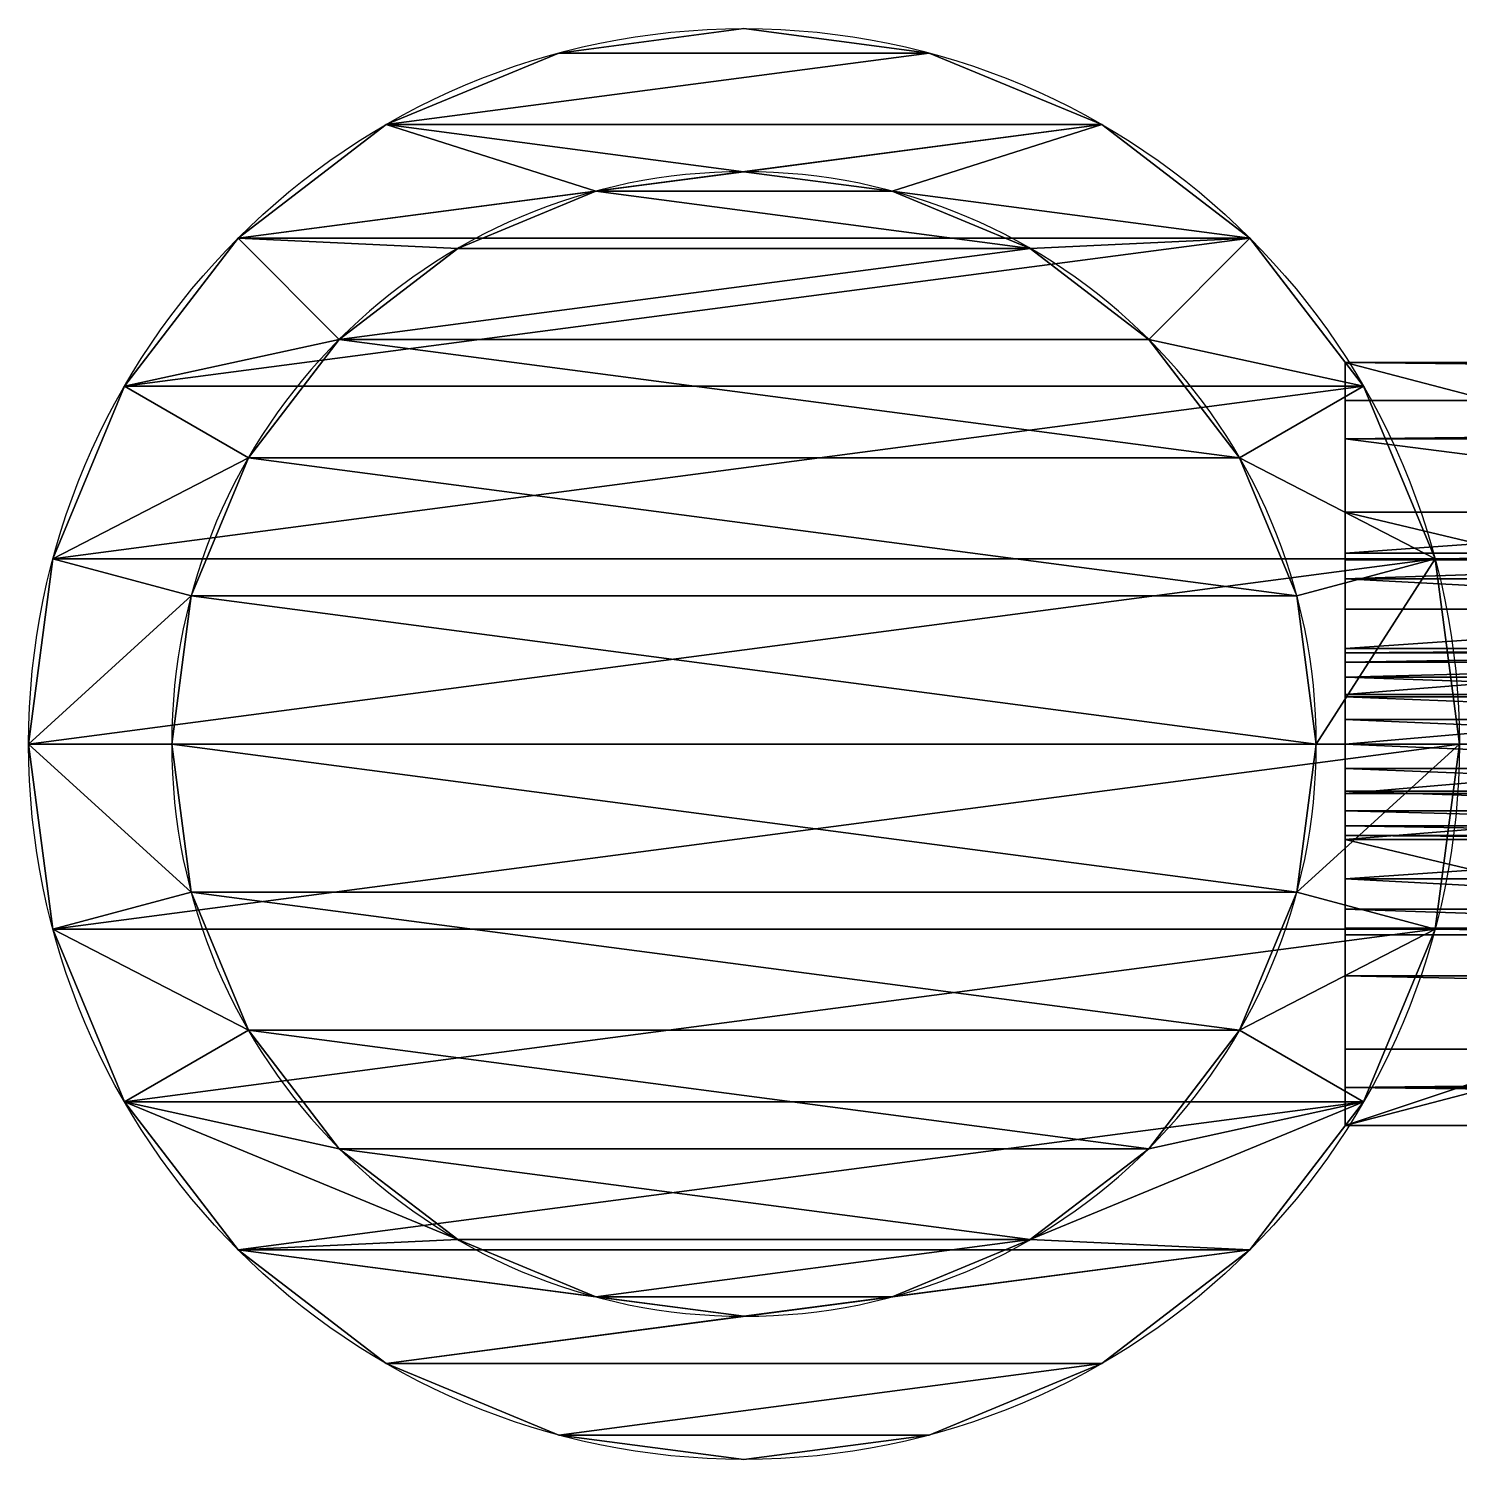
# Model space of a CAD drawing. Header units: inches. Extents: x -46.5 to -21.6, y -3.6 to 3.9.
# Drawn here: x -46.49 to -38.99, y -3.62 to 3.88 of the extents above; entities that cross this region are included whole.
import ezdxf

# ---------------------------------------------------------------- set-up
doc = ezdxf.new("R2010")
doc.units = ezdxf.units.IN
doc.header["$MEASUREMENT"] = 0
doc.layers.get('0').update_dxf_attribs({"color": 13})

# ---------------------------------------------------------------- blocks, each defined once
blk = doc.blocks.new('Group#85')
for p, q in [((3.75, 7.5), (3.75, 7.5, 10)), ((2.7794, 7.3722), (2.7794, 7.3722, 10)), ((4.7206, 7.3722), (4.7206, 7.3722, 10)), ((1.875, 6.9976), (1.875, 6.9976, 10)), ((5.625, 6.9976), (5.625, 6.9976, 10)), ((3.75, 6.75, 10), (3.75, 6.75, 2)), ((2.9735, 6.6478, 10), (2.9735, 6.6478, 2)), ((4.5265, 6.6478, 10), (4.5265, 6.6478, 2)), ((1.0983, 6.4017), (1.0983, 6.4017, 10)), ((6.4017, 6.4017), (6.4017, 6.4017, 10)), ((2.25, 6.3481, 10), (2.25, 6.3481, 2)), ((5.25, 6.3481, 10), (5.25, 6.3481, 2)), ((1.6287, 5.8713, 10), (1.6287, 5.8713, 2)), ((5.8713, 5.8713, 10), (5.8713, 5.8713, 2)), ((0.5024, 5.625), (0.5024, 5.625, 10)), ((6.9976, 5.625), (6.9976, 5.625, 10)), ((6.3481, 5.25, 10), (6.3481, 5.25, 2)), ((1.1519, 5.25, 10), (1.1519, 5.25, 2)), ((0.1278, 4.7206), (0.1278, 4.7206, 10)), ((7.3722, 4.7206), (7.3722, 4.7206, 10)), ((0.8522, 4.5265, 10), (0.8522, 4.5265, 2)), ((6.6478, 4.5265, 10), (6.6478, 4.5265, 2)), ((0, 3.75), (0, 3.75, 10)), ((0.75, 3.75, 10), (0.75, 3.75, 2)), ((6.75, 3.75, 10), (6.75, 3.75, 2)), ((7.5, 3.75), (7.5, 3.75, 10)), ((0.8522, 2.9735, 10), (0.8522, 2.9735, 2)), ((6.6478, 2.9735, 10), (6.6478, 2.9735, 2)), ((0.1278, 2.7794), (0.1278, 2.7794, 10)), ((7.3722, 2.7794), (7.3722, 2.7794, 10)), ((1.1519, 2.25, 10), (1.1519, 2.25, 2)), ((6.3481, 2.25, 10), (6.3481, 2.25, 2)), ((0.5024, 1.875), (0.5024, 1.875, 10)), ((6.9976, 1.875), (6.9976, 1.875, 10)), ((1.6287, 1.6287, 10), (1.6287, 1.6287, 2)), ((5.8713, 1.6287, 10), (5.8713, 1.6287, 2)), ((2.25, 1.1519, 10), (2.25, 1.1519, 2)), ((5.25, 1.1519, 10), (5.25, 1.1519, 2)), ((1.0983, 1.0983), (1.0983, 1.0983, 10)), ((6.4017, 1.0983), (6.4017, 1.0983, 10)), ((2.9735, 0.8522, 10), (2.9735, 0.8522, 2)), ((4.5265, 0.8522, 10), (4.5265, 0.8522, 2)), ((3.75, 0.75, 10), (3.75, 0.75, 2)), ((1.875, 0.5024), (1.875, 0.5024, 10)), ((5.625, 0.5024), (5.625, 0.5024, 10)), ((2.7794, 0.1278), (2.7794, 0.1278, 10)), ((4.7206, 0.1278), (4.7206, 0.1278, 10)), ((3.75, 0), (3.75, 0, 10))]:
    blk.add_line(p, q)
for centre in [(3.75, 3.75), (3.75, 3.75, 10)]:
    blk.add_circle(centre, 3.75)
at = {"extrusion": (0, 0, -1)}
for centre in [(-3.75, 3.75, -2), (-3.75, 3.75, -10)]:
    blk.add_circle(centre, 3, dxfattribs=at)
mesh = blk.add_polyface()
corners = [(0.1278, 2.7794, 10), (0.1278, 4.7206, 10), (0, 3.75, 10), (0.5024, 1.875, 10), (0.5024, 5.625, 10), (1.0983, 1.0983, 10), (0.75, 3.75, 10), (0.8522, 2.9735, 10), (1.1519, 2.25, 10), (1.875, 0.5024, 10), (1.6287, 1.6287, 10), (2.25, 1.1519, 10), (2.7794, 0.1278, 10), (2.9735, 0.8522, 10), (3.75, 0, 10), (3.75, 0.75, 10), (4.7206, 0.1278, 10), (4.5265, 0.8522, 10), (5.25, 1.1519, 10), (5.625, 0.5024, 10), (5.8713, 1.6287, 10), (6.4017, 1.0983, 10), (6.3481, 2.25, 10), (6.6478, 2.9735, 10), (6.9976, 1.875, 10), (6.75, 3.75, 10), (1.0983, 6.4017, 10), (0.8522, 4.5265, 10), (1.1519, 5.25, 10), (1.875, 6.9976, 10), (1.6287, 5.8713, 10), (2.25, 6.3481, 10), (2.7794, 7.3722, 10), (2.9735, 6.6478, 10), (3.75, 7.5, 10), (3.75, 6.75, 10), (4.5265, 6.6478, 10), (4.7206, 7.3722, 10), (5.25, 6.3481, 10), (5.625, 6.9976, 10), (5.8713, 5.8713, 10), (6.4017, 6.4017, 10), (6.3481, 5.25, 10), (6.6478, 4.5265, 10), (6.9976, 5.625, 10), (7.3722, 2.7794, 10), (7.3722, 4.7206, 10), (7.5, 3.75, 10)]
mesh.append_faces([[corners[k] for k in face] for face in [(0, 1, 2), (46, 45, 47)]], dxfattribs={"vtx0": -1})
mesh.append_faces([[corners[k] for k in face] for face in [(1, 3, 4), (6, 5, 7), (7, 5, 8), (8, 9, 10), (10, 9, 11), (11, 12, 13), (13, 14, 15), (15, 16, 17), (17, 16, 18), (18, 19, 20), (20, 21, 22), (22, 21, 23), (23, 24, 25), (26, 28, 29), (29, 31, 32), (32, 33, 34), (34, 36, 37), (37, 38, 39), (39, 40, 41), (41, 43, 44), (44, 45, 46)]], dxfattribs={"vtx0": -1, "vtx1": -1})
mesh.append_faces([[corners[k] for k in face] for face in [(4, 5, 6), (44, 25, 24)]], dxfattribs={"vtx0": -1, "vtx1": -1, "vtx2": -1})
mesh.append_faces([[corners[k] for k in face] for face in [(1, 0, 3), (4, 3, 5), (8, 5, 9), (11, 9, 12), (13, 12, 14), (15, 14, 16), (18, 16, 19), (20, 19, 21), (23, 21, 24), (6, 26, 4), (26, 6, 27), (26, 27, 28), (29, 28, 30), (29, 30, 31), (32, 31, 33), (34, 33, 35), (34, 35, 36), (37, 36, 38), (39, 38, 40), (41, 40, 42), (41, 42, 43), (44, 43, 25), (44, 24, 45)]], dxfattribs={"vtx0": -1, "vtx2": -1})
mesh = blk.add_polyface()
corners = [(0.1278, 4.7206), (0.1278, 2.7794), (0, 3.75), (0.5024, 1.875), (0.5024, 5.625), (1.0983, 1.0983), (1.0983, 6.4017), (1.875, 0.5024), (1.875, 6.9976), (2.7794, 0.1278), (2.7794, 7.3722), (3.75, 0), (3.75, 7.5), (4.7206, 0.1278), (4.7206, 7.3722), (5.625, 0.5024), (5.625, 6.9976), (6.4017, 1.0983), (6.4017, 6.4017), (6.9976, 1.875), (6.9976, 5.625), (7.3722, 2.7794), (7.3722, 4.7206), (7.5, 3.75)]
mesh.append_faces([[corners[k] for k in face] for face in [(0, 1, 2), (21, 22, 23)]], dxfattribs={"vtx0": -1})
mesh.append_faces([[corners[k] for k in face] for face in [(1, 0, 3), (3, 4, 5), (5, 6, 7), (7, 8, 9), (9, 10, 11), (11, 12, 13), (13, 14, 15), (15, 16, 17), (17, 18, 19), (19, 20, 21)]], dxfattribs={"vtx0": -1, "vtx1": -1})
mesh.append_faces([[corners[k] for k in face] for face in [(3, 0, 4), (5, 4, 6), (7, 6, 8), (9, 8, 10), (11, 10, 12), (13, 12, 14), (15, 14, 16), (17, 16, 18), (19, 18, 20), (21, 20, 22)]], dxfattribs={"vtx0": -1, "vtx2": -1})
mesh = blk.add_polyface()
corners = [(2.7794, 7.3722, 10), (3.75, 7.5), (2.7794, 7.3722), (3.75, 7.5, 10)]
mesh.append_faces([[corners[k] for k in face] for face in [(0, 1, 2), (1, 0, 3)]], dxfattribs={"vtx0": -1})
mesh = blk.add_polyface()
corners = [(3.75, 7.5, 10), (4.7206, 7.3722), (3.75, 7.5), (4.7206, 7.3722, 10)]
mesh.append_faces([[corners[k] for k in face] for face in [(0, 1, 2), (1, 0, 3)]], dxfattribs={"vtx0": -1})
mesh = blk.add_polyface()
corners = [(1.875, 6.9976, 10), (2.7794, 7.3722), (1.875, 6.9976), (2.7794, 7.3722, 10)]
mesh.append_faces([[corners[k] for k in face] for face in [(0, 1, 2), (1, 0, 3)]], dxfattribs={"vtx0": -1})
mesh = blk.add_polyface()
corners = [(4.7206, 7.3722, 10), (5.625, 6.9976), (4.7206, 7.3722), (5.625, 6.9976, 10)]
mesh.append_faces([[corners[k] for k in face] for face in [(0, 1, 2), (1, 0, 3)]], dxfattribs={"vtx0": -1})
mesh = blk.add_polyface()
corners = [(1.0983, 6.4017, 10), (1.875, 6.9976), (1.0983, 6.4017), (1.875, 6.9976, 10)]
mesh.append_faces([[corners[k] for k in face] for face in [(0, 1, 2), (1, 0, 3)]], dxfattribs={"vtx0": -1})
mesh = blk.add_polyface()
corners = [(5.625, 6.9976, 10), (6.4017, 6.4017), (5.625, 6.9976), (6.4017, 6.4017, 10)]
mesh.append_faces([[corners[k] for k in face] for face in [(0, 1, 2), (1, 0, 3)]], dxfattribs={"vtx0": -1})
mesh = blk.add_polyface()
corners = [(0.8522, 2.9735, 2), (0.8522, 4.5265, 2), (0.75, 3.75, 2), (1.1519, 2.25, 2), (1.1519, 5.25, 2), (1.6287, 5.8713, 2), (1.6287, 1.6287, 2), (2.25, 6.3481, 2), (2.25, 1.1519, 2), (2.9735, 6.6478, 2), (2.9735, 0.8522, 2), (3.75, 6.75, 2), (3.75, 0.75, 2), (4.5265, 6.6478, 2), (4.5265, 0.8522, 2), (5.25, 6.3481, 2), (5.25, 1.1519, 2), (5.8713, 5.8713, 2), (5.8713, 1.6287, 2), (6.3481, 2.25, 2), (6.3481, 5.25, 2), (6.6478, 4.5265, 2), (6.6478, 2.9735, 2), (6.75, 3.75, 2)]
mesh.append_faces([[corners[k] for k in face] for face in [(0, 1, 2), (21, 22, 23)]], dxfattribs={"vtx0": -1})
mesh.append_faces([[corners[k] for k in face] for face in [(1, 3, 4), (4, 3, 5), (5, 6, 7), (7, 8, 9), (9, 10, 11), (11, 12, 13), (13, 14, 15), (15, 16, 17), (17, 19, 20), (20, 19, 21)]], dxfattribs={"vtx0": -1, "vtx1": -1})
mesh.append_faces([[corners[k] for k in face] for face in [(1, 0, 3), (5, 3, 6), (7, 6, 8), (9, 8, 10), (11, 10, 12), (13, 12, 14), (15, 14, 16), (17, 16, 18), (17, 18, 19), (21, 19, 22)]], dxfattribs={"vtx0": -1, "vtx2": -1})
mesh = blk.add_polyface()
corners = [(3.75, 6.75, 10), (2.9735, 6.6478, 2), (3.75, 6.75, 2), (2.9735, 6.6478, 10)]
mesh.append_faces([[corners[k] for k in face] for face in [(0, 1, 2), (1, 0, 3)]], dxfattribs={"vtx0": -1})
mesh = blk.add_polyface()
corners = [(4.5265, 6.6478, 10), (3.75, 6.75, 2), (4.5265, 6.6478, 2), (3.75, 6.75, 10)]
mesh.append_faces([[corners[k] for k in face] for face in [(0, 1, 2), (1, 0, 3)]], dxfattribs={"vtx0": -1})
mesh = blk.add_polyface()
corners = [(2.9735, 6.6478, 10), (2.25, 6.3481, 2), (2.9735, 6.6478, 2), (2.25, 6.3481, 10)]
mesh.append_faces([[corners[k] for k in face] for face in [(0, 1, 2), (1, 0, 3)]], dxfattribs={"vtx0": -1})
mesh = blk.add_polyface()
corners = [(5.25, 6.3481, 10), (4.5265, 6.6478, 2), (5.25, 6.3481, 2), (4.5265, 6.6478, 10)]
mesh.append_faces([[corners[k] for k in face] for face in [(0, 1, 2), (1, 0, 3)]], dxfattribs={"vtx0": -1})
mesh = blk.add_polyface()
corners = [(1.0983, 6.4017, 10), (0.5024, 5.625), (0.5024, 5.625, 10), (1.0983, 6.4017)]
mesh.append_faces([[corners[k] for k in face] for face in [(0, 1, 2), (1, 0, 3)]], dxfattribs={"vtx0": -1})
mesh = blk.add_polyface()
corners = [(6.4017, 6.4017), (6.9976, 5.625, 10), (6.9976, 5.625), (6.4017, 6.4017, 10)]
mesh.append_faces([[corners[k] for k in face] for face in [(0, 1, 2), (1, 0, 3)]], dxfattribs={"vtx0": -1})
mesh = blk.add_polyface()
corners = [(2.25, 6.3481, 10), (1.6287, 5.8713, 2), (2.25, 6.3481, 2), (1.6287, 5.8713, 10)]
mesh.append_faces([[corners[k] for k in face] for face in [(0, 1, 2), (1, 0, 3)]], dxfattribs={"vtx0": -1})
mesh = blk.add_polyface()
corners = [(5.8713, 5.8713, 10), (5.25, 6.3481, 2), (5.8713, 5.8713, 2), (5.25, 6.3481, 10)]
mesh.append_faces([[corners[k] for k in face] for face in [(0, 1, 2), (1, 0, 3)]], dxfattribs={"vtx0": -1})
mesh = blk.add_polyface()
corners = [(1.6287, 5.8713, 2), (1.1519, 5.25, 10), (1.1519, 5.25, 2), (1.6287, 5.8713, 10)]
mesh.append_faces([[corners[k] for k in face] for face in [(0, 1, 2), (1, 0, 3)]], dxfattribs={"vtx0": -1})
mesh = blk.add_polyface()
corners = [(5.8713, 5.8713, 10), (6.3481, 5.25, 2), (6.3481, 5.25, 10), (5.8713, 5.8713, 2)]
mesh.append_faces([[corners[k] for k in face] for face in [(0, 1, 2), (1, 0, 3)]], dxfattribs={"vtx0": -1})
mesh = blk.add_polyface()
corners = [(0.5024, 5.625, 10), (0.1278, 4.7206), (0.1278, 4.7206, 10), (0.5024, 5.625)]
mesh.append_faces([[corners[k] for k in face] for face in [(0, 1, 2), (1, 0, 3)]], dxfattribs={"vtx0": -1})
mesh = blk.add_polyface()
corners = [(6.9976, 5.625), (7.3722, 4.7206, 10), (7.3722, 4.7206), (6.9976, 5.625, 10)]
mesh.append_faces([[corners[k] for k in face] for face in [(0, 1, 2), (1, 0, 3)]], dxfattribs={"vtx0": -1})
mesh = blk.add_polyface()
corners = [(6.3481, 5.25, 10), (6.6478, 4.5265, 2), (6.6478, 4.5265, 10), (6.3481, 5.25, 2)]
mesh.append_faces([[corners[k] for k in face] for face in [(0, 1, 2), (1, 0, 3)]], dxfattribs={"vtx0": -1})
mesh = blk.add_polyface()
corners = [(1.1519, 5.25, 2), (0.8522, 4.5265, 10), (0.8522, 4.5265, 2), (1.1519, 5.25, 10)]
mesh.append_faces([[corners[k] for k in face] for face in [(0, 1, 2), (1, 0, 3)]], dxfattribs={"vtx0": -1})
mesh = blk.add_polyface()
corners = [(0.1278, 4.7206, 10), (0, 3.75), (0, 3.75, 10), (0.1278, 4.7206)]
mesh.append_faces([[corners[k] for k in face] for face in [(0, 1, 2), (1, 0, 3)]], dxfattribs={"vtx0": -1})
mesh = blk.add_polyface()
corners = [(7.3722, 4.7206), (7.5, 3.75, 10), (7.5, 3.75), (7.3722, 4.7206, 10)]
mesh.append_faces([[corners[k] for k in face] for face in [(0, 1, 2), (1, 0, 3)]], dxfattribs={"vtx0": -1})
mesh = blk.add_polyface()
corners = [(0.8522, 4.5265, 2), (0.75, 3.75, 10), (0.75, 3.75, 2), (0.8522, 4.5265, 10)]
mesh.append_faces([[corners[k] for k in face] for face in [(0, 1, 2), (1, 0, 3)]], dxfattribs={"vtx0": -1})
mesh = blk.add_polyface()
corners = [(6.6478, 4.5265, 10), (6.75, 3.75, 2), (6.75, 3.75, 10), (6.6478, 4.5265, 2)]
mesh.append_faces([[corners[k] for k in face] for face in [(0, 1, 2), (1, 0, 3)]], dxfattribs={"vtx0": -1})
mesh = blk.add_polyface()
corners = [(0, 3.75, 10), (0.1278, 2.7794), (0.1278, 2.7794, 10), (0, 3.75)]
mesh.append_faces([[corners[k] for k in face] for face in [(0, 1, 2), (1, 0, 3)]], dxfattribs={"vtx0": -1})
mesh = blk.add_polyface()
corners = [(0.75, 3.75, 2), (0.8522, 2.9735, 10), (0.8522, 2.9735, 2), (0.75, 3.75, 10)]
mesh.append_faces([[corners[k] for k in face] for face in [(0, 1, 2), (1, 0, 3)]], dxfattribs={"vtx0": -1})
mesh = blk.add_polyface()
corners = [(6.75, 3.75, 10), (6.6478, 2.9735, 2), (6.6478, 2.9735, 10), (6.75, 3.75, 2)]
mesh.append_faces([[corners[k] for k in face] for face in [(0, 1, 2), (1, 0, 3)]], dxfattribs={"vtx0": -1})
mesh = blk.add_polyface()
corners = [(7.5, 3.75), (7.3722, 2.7794, 10), (7.3722, 2.7794), (7.5, 3.75, 10)]
mesh.append_faces([[corners[k] for k in face] for face in [(0, 1, 2), (1, 0, 3)]], dxfattribs={"vtx0": -1})
mesh = blk.add_polyface()
corners = [(0.8522, 2.9735, 2), (1.1519, 2.25, 10), (1.1519, 2.25, 2), (0.8522, 2.9735, 10)]
mesh.append_faces([[corners[k] for k in face] for face in [(0, 1, 2), (1, 0, 3)]], dxfattribs={"vtx0": -1})
mesh = blk.add_polyface()
corners = [(6.6478, 2.9735, 10), (6.3481, 2.25, 2), (6.3481, 2.25, 10), (6.6478, 2.9735, 2)]
mesh.append_faces([[corners[k] for k in face] for face in [(0, 1, 2), (1, 0, 3)]], dxfattribs={"vtx0": -1})
mesh = blk.add_polyface()
corners = [(0.1278, 2.7794, 10), (0.5024, 1.875), (0.5024, 1.875, 10), (0.1278, 2.7794)]
mesh.append_faces([[corners[k] for k in face] for face in [(0, 1, 2), (1, 0, 3)]], dxfattribs={"vtx0": -1})
mesh = blk.add_polyface()
corners = [(7.3722, 2.7794), (6.9976, 1.875, 10), (6.9976, 1.875), (7.3722, 2.7794, 10)]
mesh.append_faces([[corners[k] for k in face] for face in [(0, 1, 2), (1, 0, 3)]], dxfattribs={"vtx0": -1})
mesh = blk.add_polyface()
corners = [(1.1519, 2.25, 2), (1.6287, 1.6287, 10), (1.6287, 1.6287, 2), (1.1519, 2.25, 10)]
mesh.append_faces([[corners[k] for k in face] for face in [(0, 1, 2), (1, 0, 3)]], dxfattribs={"vtx0": -1})
mesh = blk.add_polyface()
corners = [(6.3481, 2.25, 10), (5.8713, 1.6287, 2), (5.8713, 1.6287, 10), (6.3481, 2.25, 2)]
mesh.append_faces([[corners[k] for k in face] for face in [(0, 1, 2), (1, 0, 3)]], dxfattribs={"vtx0": -1})
mesh = blk.add_polyface()
corners = [(0.5024, 1.875, 10), (1.0983, 1.0983), (1.0983, 1.0983, 10), (0.5024, 1.875)]
mesh.append_faces([[corners[k] for k in face] for face in [(0, 1, 2), (1, 0, 3)]], dxfattribs={"vtx0": -1})
mesh = blk.add_polyface()
corners = [(6.9976, 1.875), (6.4017, 1.0983, 10), (6.4017, 1.0983), (6.9976, 1.875, 10)]
mesh.append_faces([[corners[k] for k in face] for face in [(0, 1, 2), (1, 0, 3)]], dxfattribs={"vtx0": -1})
mesh = blk.add_polyface()
corners = [(1.6287, 1.6287, 10), (2.25, 1.1519, 2), (1.6287, 1.6287, 2), (2.25, 1.1519, 10)]
mesh.append_faces([[corners[k] for k in face] for face in [(0, 1, 2), (1, 0, 3)]], dxfattribs={"vtx0": -1})
mesh = blk.add_polyface()
corners = [(5.25, 1.1519, 10), (5.8713, 1.6287, 2), (5.25, 1.1519, 2), (5.8713, 1.6287, 10)]
mesh.append_faces([[corners[k] for k in face] for face in [(0, 1, 2), (1, 0, 3)]], dxfattribs={"vtx0": -1})
mesh = blk.add_polyface()
corners = [(2.25, 1.1519, 10), (2.9735, 0.8522, 2), (2.25, 1.1519, 2), (2.9735, 0.8522, 10)]
mesh.append_faces([[corners[k] for k in face] for face in [(0, 1, 2), (1, 0, 3)]], dxfattribs={"vtx0": -1})
mesh = blk.add_polyface()
corners = [(4.5265, 0.8522, 10), (5.25, 1.1519, 2), (4.5265, 0.8522, 2), (5.25, 1.1519, 10)]
mesh.append_faces([[corners[k] for k in face] for face in [(0, 1, 2), (1, 0, 3)]], dxfattribs={"vtx0": -1})
mesh = blk.add_polyface()
corners = [(1.875, 0.5024, 10), (1.0983, 1.0983), (1.875, 0.5024), (1.0983, 1.0983, 10)]
mesh.append_faces([[corners[k] for k in face] for face in [(0, 1, 2), (1, 0, 3)]], dxfattribs={"vtx0": -1})
mesh = blk.add_polyface()
corners = [(6.4017, 1.0983, 10), (5.625, 0.5024), (6.4017, 1.0983), (5.625, 0.5024, 10)]
mesh.append_faces([[corners[k] for k in face] for face in [(0, 1, 2), (1, 0, 3)]], dxfattribs={"vtx0": -1})
mesh = blk.add_polyface()
corners = [(2.9735, 0.8522, 10), (3.75, 0.75, 2), (2.9735, 0.8522, 2), (3.75, 0.75, 10)]
mesh.append_faces([[corners[k] for k in face] for face in [(0, 1, 2), (1, 0, 3)]], dxfattribs={"vtx0": -1})
mesh = blk.add_polyface()
corners = [(3.75, 0.75, 10), (4.5265, 0.8522, 2), (3.75, 0.75, 2), (4.5265, 0.8522, 10)]
mesh.append_faces([[corners[k] for k in face] for face in [(0, 1, 2), (1, 0, 3)]], dxfattribs={"vtx0": -1})
mesh = blk.add_polyface()
corners = [(2.7794, 0.1278, 10), (1.875, 0.5024), (2.7794, 0.1278), (1.875, 0.5024, 10)]
mesh.append_faces([[corners[k] for k in face] for face in [(0, 1, 2), (1, 0, 3)]], dxfattribs={"vtx0": -1})
mesh = blk.add_polyface()
corners = [(5.625, 0.5024, 10), (4.7206, 0.1278), (5.625, 0.5024), (4.7206, 0.1278, 10)]
mesh.append_faces([[corners[k] for k in face] for face in [(0, 1, 2), (1, 0, 3)]], dxfattribs={"vtx0": -1})
mesh = blk.add_polyface()
corners = [(3.75, 0, 10), (2.7794, 0.1278), (3.75, 0), (2.7794, 0.1278, 10)]
mesh.append_faces([[corners[k] for k in face] for face in [(0, 1, 2), (1, 0, 3)]], dxfattribs={"vtx0": -1})
mesh = blk.add_polyface()
corners = [(4.7206, 0.1278, 10), (3.75, 0), (4.7206, 0.1278), (3.75, 0, 10)]
mesh.append_faces([[corners[k] for k in face] for face in [(0, 1, 2), (1, 0, 3)]], dxfattribs={"vtx0": -1})
blk = doc.blocks.new('Group#86')
for p, q in [((0.2, 3.5), (0.4, 5)), ((0.4, 5), (0.4, 5, 18)), ((0.4, 5), (0.7841, 5)), ((0.7841, 5), (0.7841, 2.5)), ((0.7841, 5), (0.7841, 5, 3)), ((2, 5, 3), (2, 5)), ((2, 5), (2, 0.5043)), ((3.2159, 5), (3.2159, 2.5)), ((3.2159, 5), (3.6, 5)), ((3.2159, 5), (3.2159, 5, 3)), ((3.8, 3.5), (3.6, 5)), ((3.6, 5), (3.6, 5, 18)), ((0, 2), (0, 3.5)), ((0, 3.5), (0, 3.5, 18)), ((0, 3.5), (0.2, 3.5)), ((0.2, 3.5), (0.2, 3.5, 18)), ((4, 3.5), (3.8, 3.5)), ((3.8, 3.5), (3.8, 3.5, 18)), ((4, 3.5), (4, 3.5, 18)), ((4, 3.5), (4, 2)), ((0.7841, 2.5), (1.5, 2.5)), ((0.7841, 2.5), (0.7841, 2.5, 3)), ((1.5, 2.5), (1.5, 2.5, 3)), ((1.5, 2.5), (1.5, 1.0328)), ((2.5, 2.5), (3.2159, 2.5)), ((2.5, 2.5), (2.5, 2.5, 3)), ((2.5, 1.0328), (2.5, 2.5)), ((3.2159, 2.5), (3.2159, 2.5, 3)), ((0, 2), (0, 2, 18)), ((1, 2), (0, 2)), ((1, 2), (1, 2, 3)), ((1, 1), (1, 2)), ((3, 2), (3, 1)), ((3, 2), (3, 2, 3)), ((4, 2), (3, 2)), ((4, 2), (4, 2, 18)), ((1, 1), (1, 1, 3)), ((1.5, 1.0328), (1.5, 1.0328, 3)), ((2.5, 1.0328), (2.5, 1.0328, 3)), ((3, 1), (3, 1, 3)), ((1.5212, 0.8717), (1.5212, 0.8717, 3)), ((2.4788, 0.8717), (2.4788, 0.8717, 3)), ((1.5707, 0.7522), (1.5707, 0.7522, 3)), ((2.4293, 0.7522), (2.4293, 0.7522, 3)), ((1.0341, 0.7412), (1.0341, 0.7412, 3)), ((2.9659, 0.7412), (2.9659, 0.7412, 3)), ((1.6495, 0.6495), (1.6495, 0.6495, 3)), ((2.3505, 0.6495), (2.3505, 0.6495, 3)), ((1.7522, 0.5707), (1.7522, 0.5707, 3)), ((2.2478, 0.5707), (2.2478, 0.5707, 3)), ((1.134, 0.5), (1.134, 0.5, 3)), ((1.8717, 0.5212), (1.8717, 0.5212, 3)), ((2, 0.5043), (2, 0.5043, 3)), ((2.1283, 0.5212), (2.1283, 0.5212, 3)), ((2.866, 0.5), (2.866, 0.5, 3)), ((1.2929, 0.2929), (1.2929, 0.2929, 3)), ((2.7071, 0.2929), (2.7071, 0.2929, 3)), ((1.5, 0.134), (1.5, 0.134, 3)), ((2.5, 0.134), (2.5, 0.134, 3)), ((1.7412, 0.0341), (1.7412, 0.0341, 3)), ((2, 0), (2, 0, 3)), ((2.2588, 0.0341), (2.2588, 0.0341, 3))]:
    blk.add_line(p, q)
for points in [[(1.5, 1.0328, 0), (1.5212, 0.8717, 0), (1.5707, 0.7522, 0), (1.6495, 0.6495, 0), (1.7522, 0.5707, 0), (1.8717, 0.5212, 0), (2, 0.5043, 0)], [(2, 0.5043, 0), (2.1283, 0.5212, 0), (2.2478, 0.5707, 0), (2.3505, 0.6495, 0), (2.4293, 0.7522, 0), (2.4788, 0.8717, 0), (2.5, 1.0328, 0)]]:
    blk.add_polyline3d(points)
blk.add_arc((2, 1), 1, 180, 0)
mesh = blk.add_polyface()
corners = [(1.0341, 0.7412), (1, 1), (1, 2), (0.2, 3.5), (0, 2), (0, 3.5), (0.7841, 2.5), (0.4, 5), (0.7841, 5), (1.5, 2.5), (1.134, 0.5), (1.2929, 0.2929), (1.5, 1.0328), (3.6, 5), (3.2159, 2.5), (3.2159, 5), (2.5, 1.0328), (2.5, 2.5), (3, 2), (2.5, 0.134), (2.7071, 0.2929), (2.866, 0.5), (2.9659, 0.7412), (4, 2), (3.8, 3.5), (4, 3.5), (3, 1), (1.5, 0.134), (1.5212, 0.8717), (1.7412, 0.0341), (1.5707, 0.7522), (1.6495, 0.6495), (1.7522, 0.5707), (2, 0), (1.8717, 0.5212), (2, 0.5043), (2.2588, 0.0341), (2.1283, 0.5212), (2.2478, 0.5707), (2.3505, 0.6495), (2.4293, 0.7522), (2.4788, 0.8717)]
mesh.append_faces([[corners[k] for k in face] for face in [(3, 4, 5), (6, 7, 8), (13, 14, 15), (14, 16, 17), (23, 24, 25)]], dxfattribs={"vtx0": -1})
mesh.append_faces([[corners[k] for k in face] for face in [(4, 3, 2), (0, 9, 10), (10, 9, 11), (19, 18, 20), (20, 18, 21), (21, 18, 22), (18, 14, 23), (27, 28, 29), (29, 32, 33), (33, 35, 36), (36, 39, 19)]], dxfattribs={"vtx0": -1, "vtx1": -1})
mesh.append_faces([[corners[k] for k in face] for face in [(2, 3, 6), (2, 9, 0), (16, 14, 18), (16, 18, 19), (23, 14, 13)]], dxfattribs={"vtx0": -1, "vtx1": -1, "vtx2": -1})
mesh.append_faces([[corners[k] for k in face] for face in [(6, 3, 7), (2, 6, 9), (11, 9, 12), (23, 13, 24), (12, 27, 11), (27, 12, 28), (29, 28, 30), (29, 30, 31), (29, 31, 32), (33, 32, 34), (33, 34, 35), (36, 35, 37), (36, 37, 38), (36, 38, 39), (19, 39, 40), (19, 40, 41), (19, 41, 16)]], dxfattribs={"vtx0": -1, "vtx2": -1})
mesh.append_faces([[corners[k] for k in face] for face in [(26, 22, 18)]], dxfattribs={"vtx1": -1})
mesh.append_faces([[corners[k] for k in face] for face in [(0, 1, 2)]], dxfattribs={"vtx2": -1})
mesh = blk.add_polyface()
corners = [(0.4, 5, 18), (0.2, 3.5), (0.2, 3.5, 18), (0.4, 5)]
mesh.append_faces([[corners[k] for k in face] for face in [(0, 1, 2), (1, 0, 3)]], dxfattribs={"vtx0": -1})
mesh = blk.add_polyface()
corners = [(0.4, 5, 18), (0.7841, 5), (0.4, 5), (0.7841, 5, 3), (0.7841, 5, 7), (2, 5, 3), (3.2159, 5, 3), (0.7841, 5, 11), (0.7841, 5, 15), (3.2159, 5, 11), (0.7841, 5, 18), (3.6, 5), (3.2159, 5), (3.6, 5, 18), (3.2159, 5, 7), (3.2159, 5, 15), (3.2159, 5, 18)]
mesh.append_faces([[corners[k] for k in face] for face in [(0, 1, 2), (8, 0, 10), (6, 11, 12), (13, 15, 16)]], dxfattribs={"vtx0": -1})
mesh.append_faces([[corners[k] for k in face] for face in [(1, 0, 3), (3, 4, 5), (5, 4, 6), (4, 0, 7), (7, 8, 9), (11, 6, 13), (14, 6, 4), (15, 9, 8)]], dxfattribs={"vtx0": -1, "vtx1": -1})
mesh.append_faces([[corners[k] for k in face] for face in [(3, 0, 4), (7, 0, 8), (13, 6, 14), (13, 9, 15)]], dxfattribs={"vtx0": -1, "vtx1": -1, "vtx2": -1})
mesh.append_faces([[corners[k] for k in face] for face in [(13, 14, 9)]], dxfattribs={"vtx0": -1, "vtx2": -1})
mesh = blk.add_polyface()
corners = [(0.7841, 5), (0.7841, 2.5, 3), (0.7841, 2.5), (0.7841, 2.5, 7), (0.7841, 2.5, 11), (0.7841, 4.5, 3), (0.7841, 5, 3), (0.7841, 5, 7), (0.7841, 4.5, 11), (0.7841, 4.5, 7), (0.7841, 5, 11), (0.7841, 2, 15), (0.7841, 2, 11), (0.7841, 2.5, 15), (0.7841, 2.5, 18), (0.7841, 5, 18), (0.7841, 4.5, 15), (0.7841, 5, 15), (0.7841, 2, 7), (0.7841, 2, 3)]
mesh.append_faces([[corners[k] for k in face] for face in [(0, 1, 2), (5, 0, 6), (8, 7, 10), (4, 11, 12), (15, 16, 17), (1, 18, 19)]], dxfattribs={"vtx0": -1})
mesh.append_faces([[corners[k] for k in face] for face in [(3, 0, 4), (7, 8, 9), (11, 4, 13), (13, 4, 14), (14, 4, 15), (16, 9, 8), (18, 1, 3)]], dxfattribs={"vtx0": -1, "vtx1": -1})
mesh.append_faces([[corners[k] for k in face] for face in [(1, 0, 3), (4, 0, 5), (15, 4, 16), (16, 4, 5)]], dxfattribs={"vtx0": -1, "vtx1": -1, "vtx2": -1})
mesh.append_faces([[corners[k] for k in face] for face in [(16, 5, 9)]], dxfattribs={"vtx0": -1, "vtx2": -1})
mesh = blk.add_polyface()
corners = [(3.2159, 5, 18), (3.2159, 2.5, 15), (3.2159, 2.5, 18), (3.2159, 2.5, 11), (3.2159, 4.5, 15), (3.2159, 5, 15), (3.2159, 5, 11), (3.2159, 4.5, 7), (3.2159, 4.5, 11), (3.2159, 5, 7), (3.2159, 2.5, 7), (3.2159, 2, 3), (3.2159, 2, 7), (3.2159, 2.5, 3), (3.2159, 2.5), (3.2159, 5), (3.2159, 4.5, 3), (3.2159, 5, 3), (3.2159, 2, 11), (3.2159, 2, 15)]
mesh.append_faces([[corners[k] for k in face] for face in [(0, 1, 2), (4, 0, 5), (7, 6, 9), (10, 11, 12), (15, 16, 17), (1, 18, 19)]], dxfattribs={"vtx0": -1})
mesh.append_faces([[corners[k] for k in face] for face in [(6, 7, 8), (11, 10, 13), (13, 3, 14), (14, 3, 15), (16, 8, 7), (18, 1, 3)]], dxfattribs={"vtx0": -1, "vtx1": -1})
mesh.append_faces([[corners[k] for k in face] for face in [(1, 0, 3), (3, 0, 4), (15, 3, 16), (16, 3, 4)]], dxfattribs={"vtx0": -1, "vtx1": -1, "vtx2": -1})
mesh.append_faces([[corners[k] for k in face] for face in [(13, 10, 3), (16, 4, 8)]], dxfattribs={"vtx0": -1, "vtx2": -1})
mesh = blk.add_polyface()
corners = [(3.6, 5), (3.8, 3.5, 18), (3.8, 3.5), (3.6, 5, 18)]
mesh.append_faces([[corners[k] for k in face] for face in [(0, 1, 2), (1, 0, 3)]], dxfattribs={"vtx0": -1})
mesh = blk.add_polyface()
corners = [(0, 3.5, 18), (0, 2), (0, 2, 18), (0, 3.5)]
mesh.append_faces([[corners[k] for k in face] for face in [(0, 1, 2), (1, 0, 3)]], dxfattribs={"vtx0": -1})
mesh = blk.add_polyface()
corners = [(0, 3.5, 18), (0.2, 3.5), (0, 3.5), (0.2, 3.5, 18)]
mesh.append_faces([[corners[k] for k in face] for face in [(0, 1, 2), (1, 0, 3)]], dxfattribs={"vtx0": -1})
mesh = blk.add_polyface()
corners = [(3.8, 3.5, 18), (4, 3.5), (3.8, 3.5), (4, 3.5, 18)]
mesh.append_faces([[corners[k] for k in face] for face in [(0, 1, 2), (1, 0, 3)]], dxfattribs={"vtx0": -1})
mesh = blk.add_polyface()
corners = [(4, 3.5), (4, 2, 18), (4, 2), (4, 3.5, 18)]
mesh.append_faces([[corners[k] for k in face] for face in [(0, 1, 2), (1, 0, 3)]], dxfattribs={"vtx0": -1})
mesh = blk.add_polyface()
corners = [(0.7841, 2.5, 3), (1.5, 2.5), (0.7841, 2.5), (1.5, 2.5, 3)]
mesh.append_faces([[corners[k] for k in face] for face in [(0, 1, 2), (1, 0, 3)]], dxfattribs={"vtx0": -1})
mesh = blk.add_polyface()
corners = [(1.5, 1.0328), (1.5, 2.5, 3), (1.5, 1.0328, 3), (1.5, 2.5)]
mesh.append_faces([[corners[k] for k in face] for face in [(0, 1, 2), (1, 0, 3)]], dxfattribs={"vtx0": -1})
mesh = blk.add_polyface()
corners = [(2.5, 2.5, 3), (3.2159, 2.5), (2.5, 2.5), (3.2159, 2.5, 3)]
mesh.append_faces([[corners[k] for k in face] for face in [(0, 1, 2), (1, 0, 3)]], dxfattribs={"vtx0": -1})
mesh = blk.add_polyface()
corners = [(2.5, 2.5, 3), (2.5, 1.0328), (2.5, 1.0328, 3), (2.5, 2.5)]
mesh.append_faces([[corners[k] for k in face] for face in [(0, 1, 2), (1, 0, 3)]], dxfattribs={"vtx0": -1})
mesh = blk.add_polyface()
corners = [(1, 2, 11), (0.7841, 2, 7), (1, 2, 7), (1, 2, 18), (0.7841, 2, 15), (1, 2, 15), (1, 2, 3), (0, 2), (1, 2), (0.7841, 2, 3), (0, 2, 18), (0.7841, 2, 11)]
mesh.append_faces([[corners[k] for k in face] for face in [(0, 1, 2), (3, 4, 5), (6, 7, 8)]], dxfattribs={"vtx0": -1})
mesh.append_faces([[corners[k] for k in face] for face in [(7, 9, 10), (11, 1, 0), (10, 4, 3)]], dxfattribs={"vtx0": -1, "vtx1": -1})
mesh.append_faces([[corners[k] for k in face] for face in [(10, 1, 11)]], dxfattribs={"vtx0": -1, "vtx1": -1, "vtx2": -1})
mesh.append_faces([[corners[k] for k in face] for face in [(7, 6, 9), (10, 9, 1), (10, 11, 4)]], dxfattribs={"vtx0": -1, "vtx2": -1})
mesh = blk.add_polyface()
corners = [(1, 2, 3), (1, 1), (1, 1, 3), (1, 2)]
mesh.append_faces([[corners[k] for k in face] for face in [(0, 1, 2), (1, 0, 3)]], dxfattribs={"vtx0": -1})
mesh = blk.add_polyface()
corners = [(3, 1), (3, 2, 3), (3, 1, 3), (3, 2)]
mesh.append_faces([[corners[k] for k in face] for face in [(0, 1, 2), (1, 0, 3)]], dxfattribs={"vtx0": -1})
mesh = blk.add_polyface()
corners = [(4, 2), (3.2159, 2, 3), (3, 2), (4, 2, 18), (3.2159, 2, 7), (3, 2, 7), (3.2159, 2, 11), (3.2159, 2, 15), (3, 2, 15), (3, 2, 18), (3, 2, 11), (3, 2, 3)]
mesh.append_faces([[corners[k] for k in face] for face in [(8, 3, 9)]], dxfattribs={"vtx0": -1})
mesh.append_faces([[corners[k] for k in face] for face in [(0, 1, 2), (1, 3, 4), (4, 3, 5), (6, 3, 7), (7, 3, 8)]], dxfattribs={"vtx0": -1, "vtx1": -1})
mesh.append_faces([[corners[k] for k in face] for face in [(5, 3, 6)]], dxfattribs={"vtx0": -1, "vtx1": -1, "vtx2": -1})
mesh.append_faces([[corners[k] for k in face] for face in [(1, 0, 3)]], dxfattribs={"vtx0": -1, "vtx2": -1})
mesh.append_faces([[corners[k] for k in face] for face in [(10, 5, 6), (11, 2, 1)]], dxfattribs={"vtx1": -1})
mesh = blk.add_polyface()
corners = [(1, 1, 3), (1.0341, 0.7412), (1.0341, 0.7412, 3), (1, 1)]
mesh.append_faces([[corners[k] for k in face] for face in [(0, 1, 2), (1, 0, 3)]], dxfattribs={"vtx0": -1})
mesh = blk.add_polyface()
corners = [(1.5212, 0.8717), (1.5, 1.0328, 3), (1.5212, 0.8717, 3), (1.5, 1.0328)]
mesh.append_faces([[corners[k] for k in face] for face in [(0, 1, 2), (1, 0, 3)]], dxfattribs={"vtx0": -1})
mesh = blk.add_polyface()
corners = [(2.5, 1.0328, 3), (2.4788, 0.8717), (2.4788, 0.8717, 3), (2.5, 1.0328)]
mesh.append_faces([[corners[k] for k in face] for face in [(0, 1, 2), (1, 0, 3)]], dxfattribs={"vtx0": -1})
mesh = blk.add_polyface()
corners = [(2.9659, 0.7412), (3, 1, 3), (2.9659, 0.7412, 3), (3, 1)]
mesh.append_faces([[corners[k] for k in face] for face in [(0, 1, 2), (1, 0, 3)]], dxfattribs={"vtx0": -1})
mesh = blk.add_polyface()
corners = [(1.5707, 0.7522), (1.5212, 0.8717, 3), (1.5707, 0.7522, 3), (1.5212, 0.8717)]
mesh.append_faces([[corners[k] for k in face] for face in [(0, 1, 2), (1, 0, 3)]], dxfattribs={"vtx0": -1})
mesh = blk.add_polyface()
corners = [(2.4788, 0.8717, 3), (2.4293, 0.7522), (2.4293, 0.7522, 3), (2.4788, 0.8717)]
mesh.append_faces([[corners[k] for k in face] for face in [(0, 1, 2), (1, 0, 3)]], dxfattribs={"vtx0": -1})
mesh = blk.add_polyface()
corners = [(1.6495, 0.6495), (1.5707, 0.7522, 3), (1.6495, 0.6495, 3), (1.5707, 0.7522)]
mesh.append_faces([[corners[k] for k in face] for face in [(0, 1, 2), (1, 0, 3)]], dxfattribs={"vtx0": -1})
mesh = blk.add_polyface()
corners = [(2.4293, 0.7522, 3), (2.3505, 0.6495), (2.3505, 0.6495, 3), (2.4293, 0.7522)]
mesh.append_faces([[corners[k] for k in face] for face in [(0, 1, 2), (1, 0, 3)]], dxfattribs={"vtx0": -1})
mesh = blk.add_polyface()
corners = [(1.0341, 0.7412, 3), (1.134, 0.5), (1.134, 0.5, 3), (1.0341, 0.7412)]
mesh.append_faces([[corners[k] for k in face] for face in [(0, 1, 2), (1, 0, 3)]], dxfattribs={"vtx0": -1})
mesh = blk.add_polyface()
corners = [(2.866, 0.5), (2.9659, 0.7412, 3), (2.866, 0.5, 3), (2.9659, 0.7412)]
mesh.append_faces([[corners[k] for k in face] for face in [(0, 1, 2), (1, 0, 3)]], dxfattribs={"vtx0": -1})
mesh = blk.add_polyface()
corners = [(1.6495, 0.6495, 3), (1.7522, 0.5707), (1.6495, 0.6495), (1.7522, 0.5707, 3)]
mesh.append_faces([[corners[k] for k in face] for face in [(0, 1, 2), (1, 0, 3)]], dxfattribs={"vtx0": -1})
mesh = blk.add_polyface()
corners = [(2.2478, 0.5707, 3), (2.3505, 0.6495), (2.2478, 0.5707), (2.3505, 0.6495, 3)]
mesh.append_faces([[corners[k] for k in face] for face in [(0, 1, 2), (1, 0, 3)]], dxfattribs={"vtx0": -1})
mesh = blk.add_polyface()
corners = [(1.7522, 0.5707, 3), (1.8717, 0.5212), (1.7522, 0.5707), (1.8717, 0.5212, 3)]
mesh.append_faces([[corners[k] for k in face] for face in [(0, 1, 2), (1, 0, 3)]], dxfattribs={"vtx0": -1})
mesh = blk.add_polyface()
corners = [(2.1283, 0.5212, 3), (2.2478, 0.5707), (2.1283, 0.5212), (2.2478, 0.5707, 3)]
mesh.append_faces([[corners[k] for k in face] for face in [(0, 1, 2), (1, 0, 3)]], dxfattribs={"vtx0": -1})
mesh = blk.add_polyface()
corners = [(1.134, 0.5, 3), (1.2929, 0.2929), (1.2929, 0.2929, 3), (1.134, 0.5)]
mesh.append_faces([[corners[k] for k in face] for face in [(0, 1, 2), (1, 0, 3)]], dxfattribs={"vtx0": -1})
mesh = blk.add_polyface()
corners = [(1.8717, 0.5212, 3), (2, 0.5043), (1.8717, 0.5212), (2, 0.5043, 3)]
mesh.append_faces([[corners[k] for k in face] for face in [(0, 1, 2), (1, 0, 3)]], dxfattribs={"vtx0": -1})
mesh = blk.add_polyface()
corners = [(2, 0.5043, 3), (2.1283, 0.5212), (2, 0.5043), (2.1283, 0.5212, 3)]
mesh.append_faces([[corners[k] for k in face] for face in [(0, 1, 2), (1, 0, 3)]], dxfattribs={"vtx0": -1})
mesh = blk.add_polyface()
corners = [(2.866, 0.5), (2.7071, 0.2929, 3), (2.7071, 0.2929), (2.866, 0.5, 3)]
mesh.append_faces([[corners[k] for k in face] for face in [(0, 1, 2), (1, 0, 3)]], dxfattribs={"vtx0": -1})
mesh = blk.add_polyface()
corners = [(1.5, 0.134, 3), (1.2929, 0.2929), (1.5, 0.134), (1.2929, 0.2929, 3)]
mesh.append_faces([[corners[k] for k in face] for face in [(0, 1, 2), (1, 0, 3)]], dxfattribs={"vtx0": -1})
mesh = blk.add_polyface()
corners = [(2.7071, 0.2929, 3), (2.5, 0.134), (2.7071, 0.2929), (2.5, 0.134, 3)]
mesh.append_faces([[corners[k] for k in face] for face in [(0, 1, 2), (1, 0, 3)]], dxfattribs={"vtx0": -1})
mesh = blk.add_polyface()
corners = [(1.7412, 0.0341, 3), (1.5, 0.134), (1.7412, 0.0341), (1.5, 0.134, 3)]
mesh.append_faces([[corners[k] for k in face] for face in [(0, 1, 2), (1, 0, 3)]], dxfattribs={"vtx0": -1})
mesh = blk.add_polyface()
corners = [(2.5, 0.134, 3), (2.2588, 0.0341), (2.5, 0.134), (2.2588, 0.0341, 3)]
mesh.append_faces([[corners[k] for k in face] for face in [(0, 1, 2), (1, 0, 3)]], dxfattribs={"vtx0": -1})
mesh = blk.add_polyface()
corners = [(2, 0, 3), (1.7412, 0.0341), (2, 0), (1.7412, 0.0341, 3)]
mesh.append_faces([[corners[k] for k in face] for face in [(0, 1, 2), (1, 0, 3)]], dxfattribs={"vtx0": -1})
mesh = blk.add_polyface()
corners = [(2.2588, 0.0341, 3), (2, 0), (2.2588, 0.0341), (2, 0, 3)]
mesh.append_faces([[corners[k] for k in face] for face in [(0, 1, 2), (1, 0, 3)]], dxfattribs={"vtx0": -1})
blk = doc.blocks.new('Group#30')
at = {"color": 9}
blk.add_blockref('Group#85', (0, 17.4017), dxfattribs=at)
at = {"color": 9, "extrusion": (0, -1, -3.33067e-16)}
blk.add_blockref('Group#86', (1.75, 4, -18), dxfattribs=at)
blk = doc.blocks.new('Group#96')
at = {"rotation": 90.00000000000001}
blk.add_blockref('Group#30', (44.1516, 62.0159), dxfattribs=at)

msp = doc.modelspace()

# ---------------------------------------------------------------- block references
msp.add_blockref('Group#96', (-65.7447, -65.6357, -7.7))

doc.saveas('drawing.dxf')
